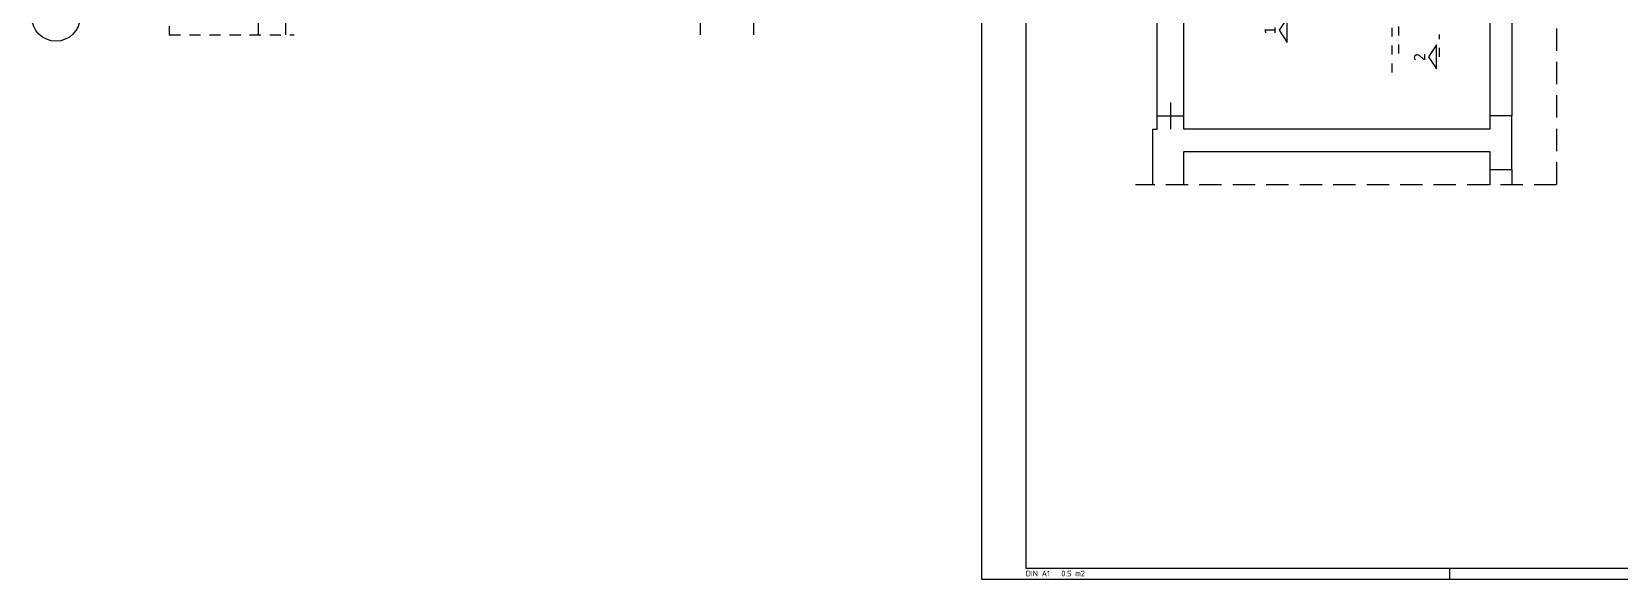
# Model space of a CAD drawing. Extents: x -10.6 to 29.1, y 0 to 18.4.
# Drawn here: x -10.64 to 7.15, y 0 to 6.13 of the extents above; entities that cross this region are included whole.
import ezdxf
from ezdxf.enums import TextEntityAlignment as Align

# ---------------------------------------------------------------- set-up
doc = ezdxf.new("R2010")
doc.units = 0
doc.header["$LTSCALE"] = 0.25
for name, pattern in [('AUSGEZOGEN', [1000.01, 1000, 0.01]), ('DASHED', [0.75, 0.5, -0.25]), ('GESTRICHELTX2', [1.5, 1, -0.5]), ('HIDDEN', [0.375, 0.25, -0.125]), ('STRICHPUNKT2', [0.55, 0.25, -0.125, 0.05, -0.125])]:
    doc.linetypes.add(name, pattern=pattern)
for name, color, linetype in [('AFU', 7, 'Continuous'), ('BETON', 7, 'Continuous'), ('HILFE', 7, 'Continuous'), ('OBJEKT', 7, 'Continuous'), ('RAHMEN', 7, 'Continuous'), ('RND', 7, 'Continuous'), ('SCHNITTE', 7, 'Continuous'), ('SFP_Achsen', 7, 'Continuous')]:
    doc.layers.add(name, color=color, linetype=linetype)
doc.styles.add('helv', font='tahoma.ttf')
doc.styles.add('txt', font='isocp.shx')
doc.linetypes.add('AFU_50M', pattern='A,0.45,["/",Standard,S=0.2,R=0,X=-0.01,Y=-0.1],0.07,["/",Standard,S=0.2,R=0,X=-0.01,Y=-0.1],0.45', length=0.97)

# ---------------------------------------------------------------- blocks, each defined once
blk = doc.blocks.new('SCHN-1')
at = {"layer": 'SCHNITTE', "color": 5, "linetype": 'Continuous'}
blk.add_lwpolyline([(0.54, 0.125), (0, 0.485), (-0.54, 0.125)], close=True, dxfattribs=at)
at = {"layer": 'SCHNITTE', "color": 6, "linetype": 'Continuous', "style": 'helv'}
blk.add_attdef('SCHN-1', text='', height=0.5, dxfattribs=at).set_placement((0, 0.635), align=Align.CENTER)
blk = doc.blocks.new('DINA1')
at = {"layer": 'RAHMEN'}
for p, q in [((0, 59.4), (0, 0)), ((0, 0), (84.1, 0))]:
    blk.add_line(p, q, dxfattribs=at)
at = {"layer": 'RAHMEN', "color": 5}
for p, q in [((2, 58.9), (2, 0.5)), ((2, 0.5), (83.6, 0.5))]:
    blk.add_line(p, q, dxfattribs=at)
at = {"layer": 'RAHMEN', "color": 7}
blk.add_line((21, 0), (21, 0.5), dxfattribs=at)
at = {"layer": 'RAHMEN', "color": 7, "style": 'txt'}
blk.add_text('DIN A1   0.5 m2', height=0.25, dxfattribs=at).set_placement((1.989, 0.133))

msp = doc.modelspace()

# ---------------------------------------------------------------- linework, layer by layer
at = {"layer": 'AFU', "color": 1, "linetype": 'AUSGEZOGEN'}
msp.add_line((2.12, 5.341), (2.12, 5.041), dxfattribs=at)
at = {"layer": 'AFU', "color": 8, "linetype": 'AFU_50M'}
msp.add_line((1.97, 5.191), (2.27, 5.191), dxfattribs=at)
at = {"layer": 'BETON', "color": 6, "linetype": 'AUSGEZOGEN'}
for p, q in [((-2.548, 6.098), (-2.548, 12.768)), ((-8.098, 6.098), (-8.098, 8.803)), ((-7.798, 7.098), (-7.798, 6.098)), ((-3.148, 6.098), (-3.148, 7.098))]:
    msp.add_line(p, q, dxfattribs=at)
at = {"layer": 'BETON', "color": 6, "linetype": 'AUSGEZOGEN', "lineweight": -2}
for p, q in [((1.97, 5.041), (1.97, 12.547)), ((2.27, 5.041), (2.27, 7.081)), ((5.945, 5.191), (5.695, 5.191)), ((5.695, 5.191), (5.695, 5.041)), ((5.945, 4.591), (5.945, 5.191)), ((1.92, 4.419), (1.92, 5.041)), ((1.92, 5.041), (1.97, 5.041)), ((5.695, 5.041), (2.27, 5.041)), ((2.27, 4.419), (2.27, 4.791)), ((2.27, 4.791), (5.695, 4.791)), ((5.695, 4.791), (5.695, 4.591)), ((5.695, 4.591), (5.945, 4.591))]:
    msp.add_line(p, q, dxfattribs=at)
at = {"layer": 'HILFE', "color": 102, "linetype": 'DASHED'}
for p, q in [((-9.098, 14.523), (-9.098, 6.098)), ((-9.098, 6.098), (-7.698, 6.098))]:
    msp.add_line(p, q, dxfattribs=at)
at = {"layer": 'HILFE', "color": 102, "linetype": 'GESTRICHELTX2'}
for p, q in [((6.442, 12.547), (6.442, 4.419)), ((6.442, 4.419), (1.728, 4.419))]:
    msp.add_line(p, q, dxfattribs=at)
at = {"layer": 'OBJEKT', "color": 7, "linetype": 'AUSGEZOGEN'}
for p, q in [((5.695, 6.691), (5.695, 5.191)), ((5.945, 6.691), (5.945, 5.191)), ((5.695, 4.591), (5.695, 4.419)), ((5.945, 4.591), (5.945, 4.419))]:
    msp.add_line(p, q, dxfattribs=at)
at = {"layer": 'RND', "color": 7, "linetype": 'HIDDEN'}
for points in [[(4.601, 5.679), (4.601, 6.679), (4.601, 7.495)], [(4.676, 5.891), (4.676, 6.891), (4.676, 7.136)]]:
    msp.add_lwpolyline(points, dxfattribs=at)
at = {"layer": 'SCHNITTE', "color": 5, "linetype": 'STRICHPUNKT2'}
msp.add_line((5.131, 5.852), (5.131, 6.102), dxfattribs=at)
at = {"layer": 'SFP_Achsen', "color": 7, "linetype": 'AUSGEZOGEN'}
msp.add_circle((-10.369, 6.298), 0.27, dxfattribs=at)

# ---------------------------------------------------------------- block references
at = {"layer": 'RAHMEN', "color": 7, "linetype": 'AUSGEZOGEN', "xscale": 0.25, "yscale": 0.25, "zscale": 0.25}
msp.add_blockref('DINA1', (0, 0), dxfattribs=at)
at = {"layer": 'SCHNITTE', "color": 5, "linetype": 'STRICHPUNKT2', "xscale": 0.25, "yscale": 0.25, "zscale": 0.25, "rotation": 90}
for p, values in [((3.457, 6.15), {'SCHN-1': '1'}), ((5.131, 5.852), {'SCHN-1': '2'})]:
    msp.add_blockref('SCHN-1', p, dxfattribs=at).add_auto_attribs(values)

doc.saveas('drawing.dxf')
